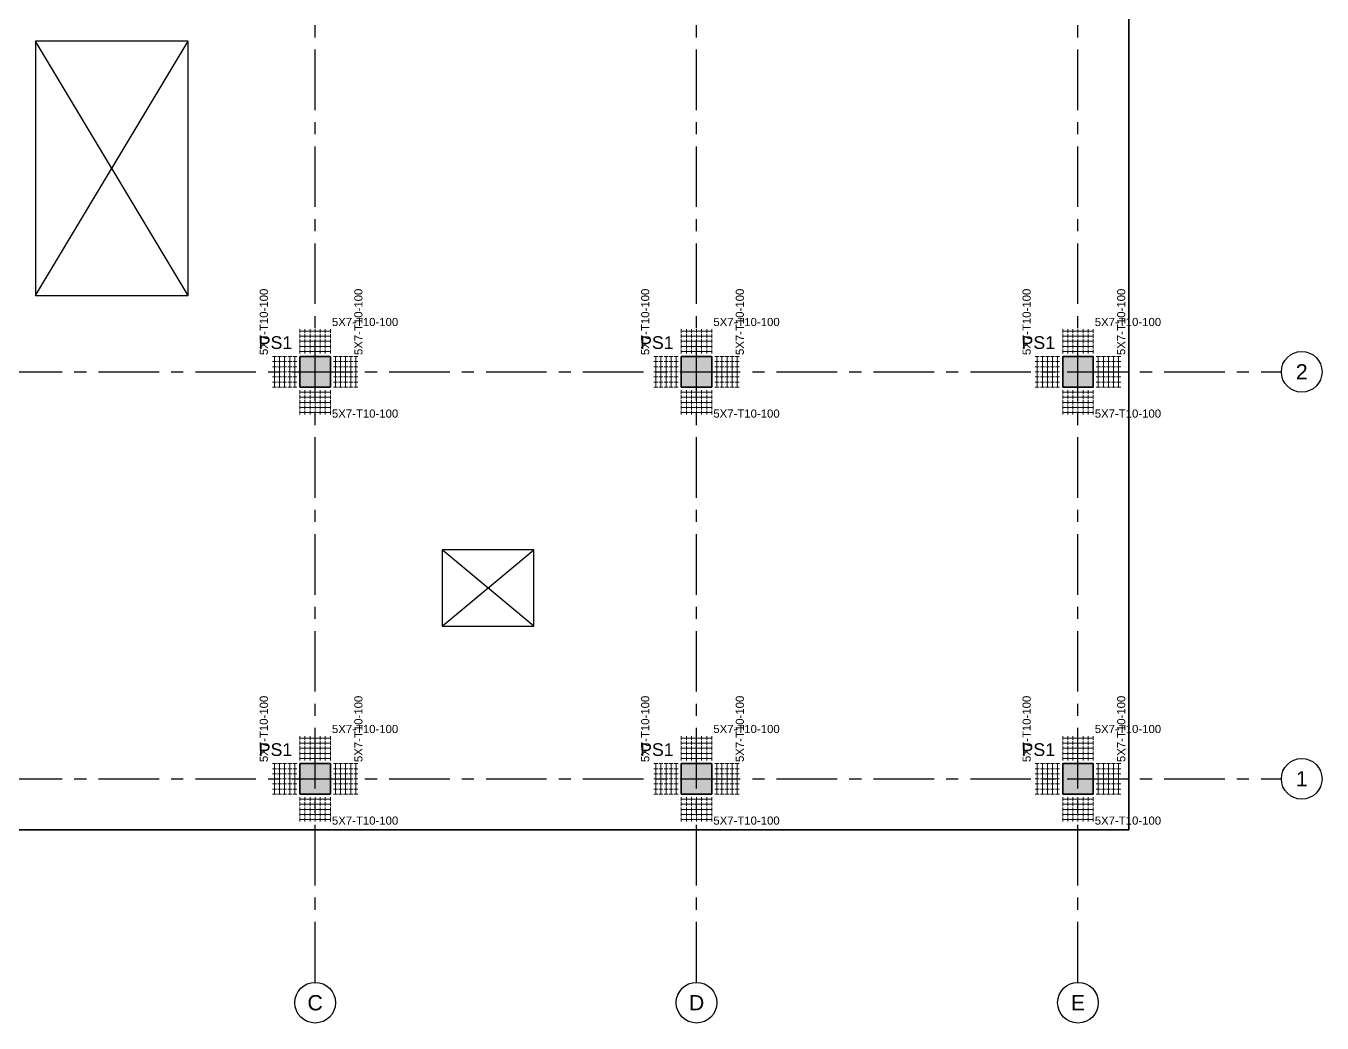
# Model space of a CAD drawing. Header units: millimetres. Extents: x 0 to 396150, y -260000 to 91864.
# Drawn here: x 27863 to 53350, y -110150 to -90551 of the extents above; entities that cross this region are included whole.
import ezdxf
from ezdxf.enums import TextEntityAlignment as Align

# ---------------------------------------------------------------- set-up
doc = ezdxf.new("R2010")
doc.units = ezdxf.units.MM
doc.header["$LTSCALE"] = 37.5
doc.linetypes.add('CENTER', pattern=[50.8, 31.75, -6.35, 6.35, -6.35])
doc.layers.get('0').update_dxf_attribs({"linetype": 'CONTINUOUS'})
for name, color, linetype, lineweight in [('SPAN-COL', 7, 'CONTINUOUS', 35), ('SPAN-RB-PUNCH', 6, 'CONTINUOUS', 20), ('SPAN-SLAB-EDGE', 3, 'CONTINUOUS', 35)]:
    doc.layers.add(name, color=color, linetype=linetype, lineweight=lineweight)
for name, color, linetype in [('SPAN-COL-HATCH', 8, 'CONTINUOUS'), ('SPAN-GRID', 8, 'CENTER'), ('SPAN-GRID-BUBBLE', 8, 'CONTINUOUS'), ('SPAN-OPENING', 6, 'CONTINUOUS'), ('SPAN-RB-TEXT', 7, 'CONTINUOUS'), ('SPAN-RB-TYPE', 1, 'CONTINUOUS'), ('SPAN-TEXT', 7, 'CONTINUOUS')]:
    doc.layers.add(name, color=color, linetype=linetype)
doc.styles.get("Standard").update_dxf_attribs({"font": 'arial.ttf'})

# ---------------------------------------------------------------- blocks, each defined once
blk = doc.blocks.new('FRAMING_REBAR_PUNCHING_LINKS_L01')
at = {"layer": 'SPAN-COL-HATCH'}
h = blk.add_hatch(color=256, dxfattribs=at)
h.dxf.hatch_style = 1
h.paths.add_polyline_path([(33250, 32350), (33850, 32350), (33850, 32950), (33250, 32950)])
h = blk.add_hatch(color=256, dxfattribs=at)
h.dxf.hatch_style = 1
h.paths.add_polyline_path([(40750, 32350), (41350, 32350), (41350, 32950), (40750, 32950)])
h = blk.add_hatch(color=256, dxfattribs=at)
h.dxf.hatch_style = 1
h.paths.add_polyline_path([(48250, 32350), (48850, 32350), (48850, 32950), (48250, 32950)])
h = blk.add_hatch(color=256, dxfattribs=at)
h.dxf.hatch_style = 1
h.paths.add_polyline_path([(33250, 24350), (33850, 24350), (33850, 24950), (33250, 24950)])
h = blk.add_hatch(color=256, dxfattribs=at)
h.dxf.hatch_style = 1
h.paths.add_polyline_path([(40750, 24350), (41350, 24350), (41350, 24950), (40750, 24950)])
h = blk.add_hatch(color=256, dxfattribs=at)
h.dxf.hatch_style = 1
h.paths.add_polyline_path([(48250, 24350), (48850, 24350), (48850, 24950), (48250, 24950)])
at = {"layer": 'SPAN-COL'}
for points in [[(33250, 32350), (33850, 32350), (33850, 32950), (33250, 32950)], [(40750, 32350), (41350, 32350), (41350, 32950), (40750, 32950)], [(48250, 32350), (48850, 32350), (48850, 32950), (48250, 32950)], [(33250, 24350), (33850, 24350), (33850, 24950), (33250, 24950)], [(40750, 24350), (41350, 24350), (41350, 24950), (40750, 24950)], [(48250, 24350), (48850, 24350), (48850, 24950), (48250, 24950)]]:
    blk.add_lwpolyline(points, close=True, dxfattribs=at)
at = {"layer": 'SPAN-GRID'}
for p, q in [((33550, 20650), (33550, 52650)), ((41050, 20650), (41050, 52650)), ((48550, 20650), (48550, 52650)), ((14050, 32650), (52550, 32650)), ((14050, 24650), (52550, 24650))]:
    blk.add_line(p, q, dxfattribs=at)
at = {"layer": 'SPAN-GRID-BUBBLE'}
for centre in [(52950, 32650), (52950, 24650), (33550, 20250), (41050, 20250), (48550, 20250)]:
    blk.add_circle(centre, 400, dxfattribs=at)
at = {"layer": 'SPAN-OPENING'}
for p, q in [((28050, 34150), (31050, 39150)), ((31050, 34150), (28050, 39150)), ((36050, 27650), (37850, 29150)), ((37850, 27650), (36050, 29150))]:
    blk.add_line(p, q, dxfattribs=at)
for points in [[(28050, 34150), (31050, 34150), (31050, 39150), (28050, 39150)], [(36050, 27650), (37850, 27650), (37850, 29150), (36050, 29150)]]:
    blk.add_lwpolyline(points, close=True, dxfattribs=at)
at = {"layer": 'SPAN-RB-PUNCH'}
for p, q in [((33250, 33410), (33250, 33490)), ((33250, 33450), (33850, 33450)), ((33250, 33310), (33250, 33390)), ((33350, 33410), (33350, 33490)), ((33350, 33310), (33350, 33390)), ((33450, 33410), (33450, 33490)), ((33450, 33310), (33450, 33390)), ((33550, 33410), (33550, 33490)), ((33550, 33310), (33550, 33390)), ((33650, 33410), (33650, 33490)), ((33650, 33310), (33650, 33390)), ((33750, 33410), (33750, 33490)), ((33750, 33310), (33750, 33390)), ((33850, 33410), (33850, 33490)), ((33850, 33310), (33850, 33390)), ((40750, 33410), (40750, 33490)), ((40750, 33450), (41350, 33450)), ((40750, 33310), (40750, 33390)), ((40850, 33410), (40850, 33490)), ((40850, 33310), (40850, 33390)), ((40950, 33410), (40950, 33490)), ((40950, 33310), (40950, 33390)), ((41050, 33410), (41050, 33490)), ((41050, 33310), (41050, 33390)), ((41150, 33410), (41150, 33490)), ((41150, 33310), (41150, 33390)), ((41250, 33410), (41250, 33490)), ((41250, 33310), (41250, 33390)), ((41350, 33410), (41350, 33490)), ((41350, 33310), (41350, 33390)), ((48250, 33410), (48250, 33490)), ((48250, 33450), (48850, 33450)), ((48250, 33310), (48250, 33390)), ((48350, 33410), (48350, 33490)), ((48350, 33310), (48350, 33390)), ((48450, 33410), (48450, 33490)), ((48450, 33310), (48450, 33390)), ((48550, 33410), (48550, 33490)), ((48550, 33310), (48550, 33390)), ((48650, 33410), (48650, 33490)), ((48650, 33310), (48650, 33390)), ((48750, 33410), (48750, 33490)), ((48750, 33310), (48750, 33390)), ((48850, 33410), (48850, 33490)), ((48850, 33310), (48850, 33390)), ((33250, 33350), (33850, 33350)), ((33250, 33210), (33250, 33290)), ((33250, 33250), (33850, 33250)), ((33250, 33110), (33250, 33190)), ((33250, 33150), (33850, 33150)), ((33350, 33210), (33350, 33290)), ((33350, 33110), (33350, 33190)), ((33450, 33210), (33450, 33290)), ((33450, 33110), (33450, 33190)), ((33550, 33210), (33550, 33290)), ((33550, 33110), (33550, 33190)), ((33650, 33210), (33650, 33290)), ((33650, 33110), (33650, 33190)), ((33750, 33210), (33750, 33290)), ((33750, 33110), (33750, 33190)), ((33850, 33210), (33850, 33290)), ((33850, 33110), (33850, 33190)), ((40750, 33350), (41350, 33350)), ((40750, 33210), (40750, 33290)), ((40750, 33250), (41350, 33250)), ((40750, 33110), (40750, 33190)), ((40750, 33150), (41350, 33150)), ((40850, 33210), (40850, 33290)), ((40850, 33110), (40850, 33190)), ((40950, 33210), (40950, 33290)), ((40950, 33110), (40950, 33190)), ((41050, 33210), (41050, 33290)), ((41050, 33110), (41050, 33190)), ((41150, 33210), (41150, 33290)), ((41150, 33110), (41150, 33190)), ((41250, 33210), (41250, 33290)), ((41250, 33110), (41250, 33190)), ((41350, 33210), (41350, 33290)), ((41350, 33110), (41350, 33190)), ((48250, 33350), (48850, 33350)), ((48250, 33210), (48250, 33290)), ((48250, 33250), (48850, 33250)), ((48250, 33110), (48250, 33190)), ((48250, 33150), (48850, 33150)), ((48350, 33210), (48350, 33290)), ((48350, 33110), (48350, 33190)), ((48450, 33210), (48450, 33290)), ((48450, 33110), (48450, 33190)), ((48550, 33210), (48550, 33290)), ((48550, 33110), (48550, 33190)), ((48650, 33210), (48650, 33290)), ((48650, 33110), (48650, 33190)), ((48750, 33210), (48750, 33290)), ((48750, 33110), (48750, 33190)), ((48850, 33210), (48850, 33290)), ((48850, 33110), (48850, 33190)), ((32710, 32950), (32790, 32950)), ((32750, 32350), (32750, 32950)), ((32810, 32950), (32890, 32950)), ((32850, 32350), (32850, 32950)), ((32910, 32950), (32990, 32950)), ((32950, 32350), (32950, 32950)), ((33010, 32950), (33090, 32950)), ((33050, 32350), (33050, 32950)), ((33110, 32950), (33190, 32950)), ((33150, 32350), (33150, 32950)), ((33250, 33010), (33250, 33090)), ((33250, 33050), (33850, 33050)), ((33350, 33010), (33350, 33090)), ((33450, 33010), (33450, 33090)), ((33550, 33010), (33550, 33090)), ((33650, 33010), (33650, 33090)), ((33750, 33010), (33750, 33090)), ((33850, 33010), (33850, 33090)), ((33910, 32950), (33990, 32950)), ((33950, 32350), (33950, 32950)), ((34010, 32950), (34090, 32950)), ((34050, 32350), (34050, 32950)), ((34110, 32950), (34190, 32950)), ((34150, 32350), (34150, 32950)), ((34210, 32950), (34290, 32950)), ((34250, 32350), (34250, 32950)), ((34310, 32950), (34390, 32950)), ((34350, 32350), (34350, 32950)), ((40210, 32950), (40290, 32950)), ((40250, 32350), (40250, 32950)), ((40310, 32950), (40390, 32950)), ((40350, 32350), (40350, 32950)), ((40410, 32950), (40490, 32950)), ((40450, 32350), (40450, 32950)), ((40510, 32950), (40590, 32950)), ((40550, 32350), (40550, 32950)), ((40610, 32950), (40690, 32950)), ((40650, 32350), (40650, 32950)), ((40750, 33010), (40750, 33090)), ((40750, 33050), (41350, 33050)), ((40850, 33010), (40850, 33090)), ((40950, 33010), (40950, 33090)), ((41050, 33010), (41050, 33090)), ((41150, 33010), (41150, 33090)), ((41250, 33010), (41250, 33090)), ((41350, 33010), (41350, 33090)), ((41410, 32950), (41490, 32950)), ((41450, 32350), (41450, 32950)), ((41510, 32950), (41590, 32950)), ((41550, 32350), (41550, 32950)), ((41610, 32950), (41690, 32950)), ((41650, 32350), (41650, 32950)), ((41710, 32950), (41790, 32950)), ((41750, 32350), (41750, 32950)), ((41810, 32950), (41890, 32950)), ((41850, 32350), (41850, 32950)), ((47710, 32950), (47790, 32950)), ((47750, 32350), (47750, 32950)), ((47810, 32950), (47890, 32950)), ((47850, 32350), (47850, 32950)), ((47910, 32950), (47990, 32950)), ((47950, 32350), (47950, 32950)), ((48010, 32950), (48090, 32950)), ((48050, 32350), (48050, 32950)), ((48110, 32950), (48190, 32950)), ((48150, 32350), (48150, 32950)), ((48250, 33010), (48250, 33090)), ((48250, 33050), (48850, 33050)), ((48350, 33010), (48350, 33090)), ((48450, 33010), (48450, 33090)), ((48550, 33010), (48550, 33090)), ((48650, 33010), (48650, 33090)), ((48750, 33010), (48750, 33090)), ((48850, 33010), (48850, 33090)), ((48910, 32950), (48990, 32950)), ((48950, 32350), (48950, 32950)), ((49010, 32950), (49090, 32950)), ((49050, 32350), (49050, 32950)), ((49110, 32950), (49190, 32950)), ((49150, 32350), (49150, 32950)), ((49210, 32950), (49290, 32950)), ((49250, 32350), (49250, 32950)), ((49310, 32950), (49390, 32950)), ((49350, 32350), (49350, 32950)), ((32710, 32850), (32790, 32850)), ((32710, 32750), (32790, 32750)), ((32710, 32650), (32790, 32650)), ((32810, 32850), (32890, 32850)), ((32810, 32750), (32890, 32750)), ((32810, 32650), (32890, 32650)), ((32910, 32850), (32990, 32850)), ((32910, 32750), (32990, 32750)), ((32910, 32650), (32990, 32650)), ((33010, 32850), (33090, 32850)), ((33010, 32750), (33090, 32750)), ((33010, 32650), (33090, 32650)), ((33110, 32850), (33190, 32850)), ((33110, 32750), (33190, 32750)), ((33110, 32650), (33190, 32650)), ((33910, 32850), (33990, 32850)), ((33910, 32750), (33990, 32750)), ((33910, 32650), (33990, 32650)), ((34010, 32850), (34090, 32850)), ((34010, 32750), (34090, 32750)), ((34010, 32650), (34090, 32650)), ((34110, 32850), (34190, 32850)), ((34110, 32750), (34190, 32750)), ((34110, 32650), (34190, 32650)), ((34210, 32850), (34290, 32850)), ((34210, 32750), (34290, 32750)), ((34210, 32650), (34290, 32650)), ((34310, 32850), (34390, 32850)), ((34310, 32750), (34390, 32750)), ((34310, 32650), (34390, 32650)), ((40210, 32850), (40290, 32850)), ((40210, 32750), (40290, 32750)), ((40210, 32650), (40290, 32650)), ((40310, 32850), (40390, 32850)), ((40310, 32750), (40390, 32750)), ((40310, 32650), (40390, 32650)), ((40410, 32850), (40490, 32850)), ((40410, 32750), (40490, 32750)), ((40410, 32650), (40490, 32650)), ((40510, 32850), (40590, 32850)), ((40510, 32750), (40590, 32750)), ((40510, 32650), (40590, 32650)), ((40610, 32850), (40690, 32850)), ((40610, 32750), (40690, 32750)), ((40610, 32650), (40690, 32650)), ((41410, 32850), (41490, 32850)), ((41410, 32750), (41490, 32750)), ((41410, 32650), (41490, 32650)), ((41510, 32850), (41590, 32850)), ((41510, 32750), (41590, 32750)), ((41510, 32650), (41590, 32650)), ((41610, 32850), (41690, 32850)), ((41610, 32750), (41690, 32750)), ((41610, 32650), (41690, 32650)), ((41710, 32850), (41790, 32850)), ((41710, 32750), (41790, 32750)), ((41710, 32650), (41790, 32650)), ((41810, 32850), (41890, 32850)), ((41810, 32750), (41890, 32750)), ((41810, 32650), (41890, 32650)), ((47710, 32850), (47790, 32850)), ((47710, 32750), (47790, 32750)), ((47710, 32650), (47790, 32650)), ((47810, 32850), (47890, 32850)), ((47810, 32750), (47890, 32750)), ((47810, 32650), (47890, 32650)), ((47910, 32850), (47990, 32850)), ((47910, 32750), (47990, 32750)), ((47910, 32650), (47990, 32650)), ((48010, 32850), (48090, 32850)), ((48010, 32750), (48090, 32750)), ((48010, 32650), (48090, 32650)), ((48110, 32850), (48190, 32850)), ((48110, 32750), (48190, 32750)), ((48110, 32650), (48190, 32650)), ((48910, 32850), (48990, 32850)), ((48910, 32750), (48990, 32750)), ((48910, 32650), (48990, 32650)), ((49010, 32850), (49090, 32850)), ((49010, 32750), (49090, 32750)), ((49010, 32650), (49090, 32650)), ((49110, 32850), (49190, 32850)), ((49110, 32750), (49190, 32750)), ((49110, 32650), (49190, 32650)), ((49210, 32850), (49290, 32850)), ((49210, 32750), (49290, 32750)), ((49210, 32650), (49290, 32650)), ((49310, 32850), (49390, 32850)), ((49310, 32750), (49390, 32750)), ((49310, 32650), (49390, 32650)), ((32710, 32550), (32790, 32550)), ((32710, 32450), (32790, 32450)), ((32810, 32550), (32890, 32550)), ((32810, 32450), (32890, 32450)), ((32910, 32550), (32990, 32550)), ((32910, 32450), (32990, 32450)), ((33010, 32550), (33090, 32550)), ((33010, 32450), (33090, 32450)), ((33110, 32550), (33190, 32550)), ((33110, 32450), (33190, 32450)), ((33910, 32550), (33990, 32550)), ((33910, 32450), (33990, 32450)), ((34010, 32550), (34090, 32550)), ((34010, 32450), (34090, 32450)), ((34110, 32550), (34190, 32550)), ((34110, 32450), (34190, 32450)), ((34210, 32550), (34290, 32550)), ((34210, 32450), (34290, 32450)), ((34310, 32550), (34390, 32550)), ((34310, 32450), (34390, 32450)), ((40210, 32550), (40290, 32550)), ((40210, 32450), (40290, 32450)), ((40310, 32550), (40390, 32550)), ((40310, 32450), (40390, 32450)), ((40410, 32550), (40490, 32550)), ((40410, 32450), (40490, 32450)), ((40510, 32550), (40590, 32550)), ((40510, 32450), (40590, 32450)), ((40610, 32550), (40690, 32550)), ((40610, 32450), (40690, 32450)), ((41410, 32550), (41490, 32550)), ((41410, 32450), (41490, 32450)), ((41510, 32550), (41590, 32550)), ((41510, 32450), (41590, 32450)), ((41610, 32550), (41690, 32550)), ((41610, 32450), (41690, 32450)), ((41710, 32550), (41790, 32550)), ((41710, 32450), (41790, 32450)), ((41810, 32550), (41890, 32550)), ((41810, 32450), (41890, 32450)), ((47710, 32550), (47790, 32550)), ((47710, 32450), (47790, 32450)), ((47810, 32550), (47890, 32550)), ((47810, 32450), (47890, 32450)), ((47910, 32550), (47990, 32550)), ((47910, 32450), (47990, 32450)), ((48010, 32550), (48090, 32550)), ((48010, 32450), (48090, 32450)), ((48110, 32550), (48190, 32550)), ((48110, 32450), (48190, 32450)), ((48910, 32550), (48990, 32550)), ((48910, 32450), (48990, 32450)), ((49010, 32550), (49090, 32550)), ((49010, 32450), (49090, 32450)), ((49110, 32550), (49190, 32550)), ((49110, 32450), (49190, 32450)), ((49210, 32550), (49290, 32550)), ((49210, 32450), (49290, 32450)), ((49310, 32550), (49390, 32550)), ((49310, 32450), (49390, 32450)), ((32710, 32350), (32790, 32350)), ((32810, 32350), (32890, 32350)), ((32910, 32350), (32990, 32350)), ((33010, 32350), (33090, 32350)), ((33110, 32350), (33190, 32350)), ((33250, 32210), (33250, 32290)), ((33250, 32250), (33850, 32250)), ((33250, 32110), (33250, 32190)), ((33250, 32150), (33850, 32150)), ((33350, 32210), (33350, 32290)), ((33350, 32110), (33350, 32190)), ((33450, 32210), (33450, 32290)), ((33450, 32110), (33450, 32190)), ((33550, 32210), (33550, 32290)), ((33550, 32110), (33550, 32190)), ((33650, 32210), (33650, 32290)), ((33650, 32110), (33650, 32190)), ((33750, 32210), (33750, 32290)), ((33750, 32110), (33750, 32190)), ((33850, 32210), (33850, 32290)), ((33850, 32110), (33850, 32190)), ((33910, 32350), (33990, 32350)), ((34010, 32350), (34090, 32350)), ((34110, 32350), (34190, 32350)), ((34210, 32350), (34290, 32350)), ((34310, 32350), (34390, 32350)), ((40210, 32350), (40290, 32350)), ((40310, 32350), (40390, 32350)), ((40410, 32350), (40490, 32350)), ((40510, 32350), (40590, 32350)), ((40610, 32350), (40690, 32350)), ((40750, 32210), (40750, 32290)), ((40750, 32250), (41350, 32250)), ((40750, 32110), (40750, 32190)), ((40750, 32150), (41350, 32150)), ((40850, 32210), (40850, 32290)), ((40850, 32110), (40850, 32190)), ((40950, 32210), (40950, 32290)), ((40950, 32110), (40950, 32190)), ((41050, 32210), (41050, 32290)), ((41050, 32110), (41050, 32190)), ((41150, 32210), (41150, 32290)), ((41150, 32110), (41150, 32190)), ((41250, 32210), (41250, 32290)), ((41250, 32110), (41250, 32190)), ((41350, 32210), (41350, 32290)), ((41350, 32110), (41350, 32190)), ((41410, 32350), (41490, 32350)), ((41510, 32350), (41590, 32350)), ((41610, 32350), (41690, 32350)), ((41710, 32350), (41790, 32350)), ((41810, 32350), (41890, 32350)), ((47710, 32350), (47790, 32350)), ((47810, 32350), (47890, 32350)), ((47910, 32350), (47990, 32350)), ((48010, 32350), (48090, 32350)), ((48110, 32350), (48190, 32350)), ((48250, 32210), (48250, 32290)), ((48250, 32250), (48850, 32250)), ((48250, 32110), (48250, 32190)), ((48250, 32150), (48850, 32150)), ((48350, 32210), (48350, 32290)), ((48350, 32110), (48350, 32190)), ((48450, 32210), (48450, 32290)), ((48450, 32110), (48450, 32190)), ((48550, 32210), (48550, 32290)), ((48550, 32110), (48550, 32190)), ((48650, 32210), (48650, 32290)), ((48650, 32110), (48650, 32190)), ((48750, 32210), (48750, 32290)), ((48750, 32110), (48750, 32190)), ((48850, 32210), (48850, 32290)), ((48850, 32110), (48850, 32190)), ((48910, 32350), (48990, 32350)), ((49010, 32350), (49090, 32350)), ((49110, 32350), (49190, 32350)), ((49210, 32350), (49290, 32350)), ((49310, 32350), (49390, 32350)), ((33250, 32010), (33250, 32090)), ((33250, 32050), (33850, 32050)), ((33250, 31910), (33250, 31990)), ((33250, 31950), (33850, 31950)), ((33250, 31810), (33250, 31890)), ((33350, 32010), (33350, 32090)), ((33350, 31910), (33350, 31990)), ((33350, 31810), (33350, 31890)), ((33450, 32010), (33450, 32090)), ((33450, 31910), (33450, 31990)), ((33450, 31810), (33450, 31890)), ((33550, 32010), (33550, 32090)), ((33550, 31910), (33550, 31990)), ((33550, 31810), (33550, 31890)), ((33650, 32010), (33650, 32090)), ((33650, 31910), (33650, 31990)), ((33650, 31810), (33650, 31890)), ((33750, 32010), (33750, 32090)), ((33750, 31910), (33750, 31990)), ((33750, 31810), (33750, 31890)), ((33850, 32010), (33850, 32090)), ((33850, 31910), (33850, 31990)), ((33850, 31810), (33850, 31890)), ((40750, 32010), (40750, 32090)), ((40750, 32050), (41350, 32050)), ((40750, 31910), (40750, 31990)), ((40750, 31950), (41350, 31950)), ((40750, 31810), (40750, 31890)), ((40850, 32010), (40850, 32090)), ((40850, 31910), (40850, 31990)), ((40850, 31810), (40850, 31890)), ((40950, 32010), (40950, 32090)), ((40950, 31910), (40950, 31990)), ((40950, 31810), (40950, 31890)), ((41050, 32010), (41050, 32090)), ((41050, 31910), (41050, 31990)), ((41050, 31810), (41050, 31890)), ((41150, 32010), (41150, 32090)), ((41150, 31910), (41150, 31990)), ((41150, 31810), (41150, 31890)), ((41250, 32010), (41250, 32090)), ((41250, 31910), (41250, 31990)), ((41250, 31810), (41250, 31890)), ((41350, 32010), (41350, 32090)), ((41350, 31910), (41350, 31990)), ((41350, 31810), (41350, 31890)), ((48250, 32010), (48250, 32090)), ((48250, 32050), (48850, 32050)), ((48250, 31910), (48250, 31990)), ((48250, 31950), (48850, 31950)), ((48250, 31810), (48250, 31890)), ((48350, 32010), (48350, 32090)), ((48350, 31910), (48350, 31990)), ((48350, 31810), (48350, 31890)), ((48450, 32010), (48450, 32090)), ((48450, 31910), (48450, 31990)), ((48450, 31810), (48450, 31890)), ((48550, 32010), (48550, 32090)), ((48550, 31910), (48550, 31990)), ((48550, 31810), (48550, 31890)), ((48650, 32010), (48650, 32090)), ((48650, 31910), (48650, 31990)), ((48650, 31810), (48650, 31890)), ((48750, 32010), (48750, 32090)), ((48750, 31910), (48750, 31990)), ((48750, 31810), (48750, 31890)), ((48850, 32010), (48850, 32090)), ((48850, 31910), (48850, 31990)), ((48850, 31810), (48850, 31890)), ((33250, 31850), (33850, 31850)), ((40750, 31850), (41350, 31850)), ((48250, 31850), (48850, 31850)), ((33250, 25410), (33250, 25490)), ((33350, 25410), (33350, 25490)), ((33450, 25410), (33450, 25490)), ((33550, 25410), (33550, 25490)), ((33650, 25410), (33650, 25490)), ((33750, 25410), (33750, 25490)), ((33850, 25410), (33850, 25490)), ((40750, 25410), (40750, 25490)), ((40850, 25410), (40850, 25490)), ((40950, 25410), (40950, 25490)), ((41050, 25410), (41050, 25490)), ((41150, 25410), (41150, 25490)), ((41250, 25410), (41250, 25490)), ((41350, 25410), (41350, 25490)), ((48250, 25410), (48250, 25490)), ((48350, 25410), (48350, 25490)), ((48450, 25410), (48450, 25490)), ((48550, 25410), (48550, 25490)), ((48650, 25410), (48650, 25490)), ((48750, 25410), (48750, 25490)), ((48850, 25410), (48850, 25490)), ((33250, 25450), (33850, 25450)), ((33250, 25310), (33250, 25390)), ((33250, 25350), (33850, 25350)), ((33250, 25210), (33250, 25290)), ((33250, 25250), (33850, 25250)), ((33350, 25310), (33350, 25390)), ((33350, 25210), (33350, 25290)), ((33450, 25310), (33450, 25390)), ((33450, 25210), (33450, 25290)), ((33550, 25310), (33550, 25390)), ((33550, 25210), (33550, 25290)), ((33650, 25310), (33650, 25390)), ((33650, 25210), (33650, 25290)), ((33750, 25310), (33750, 25390)), ((33750, 25210), (33750, 25290)), ((33850, 25310), (33850, 25390)), ((33850, 25210), (33850, 25290)), ((40750, 25450), (41350, 25450)), ((40750, 25310), (40750, 25390)), ((40750, 25350), (41350, 25350)), ((40750, 25210), (40750, 25290)), ((40750, 25250), (41350, 25250)), ((40850, 25310), (40850, 25390)), ((40850, 25210), (40850, 25290)), ((40950, 25310), (40950, 25390)), ((40950, 25210), (40950, 25290)), ((41050, 25310), (41050, 25390)), ((41050, 25210), (41050, 25290)), ((41150, 25310), (41150, 25390)), ((41150, 25210), (41150, 25290)), ((41250, 25310), (41250, 25390)), ((41250, 25210), (41250, 25290)), ((41350, 25310), (41350, 25390)), ((41350, 25210), (41350, 25290)), ((48250, 25450), (48850, 25450)), ((48250, 25310), (48250, 25390)), ((48250, 25350), (48850, 25350)), ((48250, 25210), (48250, 25290)), ((48250, 25250), (48850, 25250)), ((48350, 25310), (48350, 25390)), ((48350, 25210), (48350, 25290)), ((48450, 25310), (48450, 25390)), ((48450, 25210), (48450, 25290)), ((48550, 25310), (48550, 25390)), ((48550, 25210), (48550, 25290)), ((48650, 25310), (48650, 25390)), ((48650, 25210), (48650, 25290)), ((48750, 25310), (48750, 25390)), ((48750, 25210), (48750, 25290)), ((48850, 25310), (48850, 25390)), ((48850, 25210), (48850, 25290)), ((33250, 25110), (33250, 25190)), ((33250, 25150), (33850, 25150)), ((33250, 25010), (33250, 25090)), ((33250, 25050), (33850, 25050)), ((33350, 25110), (33350, 25190)), ((33350, 25010), (33350, 25090)), ((33450, 25110), (33450, 25190)), ((33450, 25010), (33450, 25090)), ((33550, 25110), (33550, 25190)), ((33550, 25010), (33550, 25090)), ((33650, 25110), (33650, 25190)), ((33650, 25010), (33650, 25090)), ((33750, 25110), (33750, 25190)), ((33750, 25010), (33750, 25090)), ((33850, 25110), (33850, 25190)), ((33850, 25010), (33850, 25090)), ((40750, 25110), (40750, 25190)), ((40750, 25150), (41350, 25150)), ((40750, 25010), (40750, 25090)), ((40750, 25050), (41350, 25050)), ((40850, 25110), (40850, 25190)), ((40850, 25010), (40850, 25090)), ((40950, 25110), (40950, 25190)), ((40950, 25010), (40950, 25090)), ((41050, 25110), (41050, 25190)), ((41050, 25010), (41050, 25090)), ((41150, 25110), (41150, 25190)), ((41150, 25010), (41150, 25090)), ((41250, 25110), (41250, 25190)), ((41250, 25010), (41250, 25090)), ((41350, 25110), (41350, 25190)), ((41350, 25010), (41350, 25090)), ((48250, 25110), (48250, 25190)), ((48250, 25150), (48850, 25150)), ((48250, 25010), (48250, 25090)), ((48250, 25050), (48850, 25050)), ((48350, 25110), (48350, 25190)), ((48350, 25010), (48350, 25090)), ((48450, 25110), (48450, 25190)), ((48450, 25010), (48450, 25090)), ((48550, 25110), (48550, 25190)), ((48550, 25010), (48550, 25090)), ((48650, 25110), (48650, 25190)), ((48650, 25010), (48650, 25090)), ((48750, 25110), (48750, 25190)), ((48750, 25010), (48750, 25090)), ((48850, 25110), (48850, 25190)), ((48850, 25010), (48850, 25090)), ((32710, 24950), (32790, 24950)), ((32710, 24850), (32790, 24850)), ((32710, 24750), (32790, 24750)), ((32750, 24350), (32750, 24950)), ((32810, 24950), (32890, 24950)), ((32810, 24850), (32890, 24850)), ((32810, 24750), (32890, 24750)), ((32850, 24350), (32850, 24950)), ((32910, 24950), (32990, 24950)), ((32910, 24850), (32990, 24850)), ((32910, 24750), (32990, 24750)), ((32950, 24350), (32950, 24950)), ((33010, 24950), (33090, 24950)), ((33010, 24850), (33090, 24850)), ((33010, 24750), (33090, 24750)), ((33050, 24350), (33050, 24950)), ((33110, 24950), (33190, 24950)), ((33110, 24850), (33190, 24850)), ((33110, 24750), (33190, 24750)), ((33150, 24350), (33150, 24950)), ((33910, 24950), (33990, 24950)), ((33910, 24850), (33990, 24850)), ((33910, 24750), (33990, 24750)), ((33950, 24350), (33950, 24950)), ((34010, 24950), (34090, 24950)), ((34010, 24850), (34090, 24850)), ((34010, 24750), (34090, 24750)), ((34050, 24350), (34050, 24950)), ((34110, 24950), (34190, 24950)), ((34110, 24850), (34190, 24850)), ((34110, 24750), (34190, 24750)), ((34150, 24350), (34150, 24950)), ((34210, 24950), (34290, 24950)), ((34210, 24850), (34290, 24850)), ((34210, 24750), (34290, 24750)), ((34250, 24350), (34250, 24950)), ((34310, 24950), (34390, 24950)), ((34310, 24850), (34390, 24850)), ((34310, 24750), (34390, 24750)), ((34350, 24350), (34350, 24950)), ((40210, 24950), (40290, 24950)), ((40210, 24850), (40290, 24850)), ((40210, 24750), (40290, 24750)), ((40250, 24350), (40250, 24950)), ((40310, 24950), (40390, 24950)), ((40310, 24850), (40390, 24850)), ((40310, 24750), (40390, 24750)), ((40350, 24350), (40350, 24950)), ((40410, 24950), (40490, 24950)), ((40410, 24850), (40490, 24850)), ((40410, 24750), (40490, 24750)), ((40450, 24350), (40450, 24950)), ((40510, 24950), (40590, 24950)), ((40510, 24850), (40590, 24850)), ((40510, 24750), (40590, 24750)), ((40550, 24350), (40550, 24950)), ((40610, 24950), (40690, 24950)), ((40610, 24850), (40690, 24850)), ((40610, 24750), (40690, 24750)), ((40650, 24350), (40650, 24950)), ((41410, 24950), (41490, 24950)), ((41410, 24850), (41490, 24850)), ((41410, 24750), (41490, 24750)), ((41450, 24350), (41450, 24950)), ((41510, 24950), (41590, 24950)), ((41510, 24850), (41590, 24850)), ((41510, 24750), (41590, 24750)), ((41550, 24350), (41550, 24950)), ((41610, 24950), (41690, 24950)), ((41610, 24850), (41690, 24850)), ((41610, 24750), (41690, 24750)), ((41650, 24350), (41650, 24950)), ((41710, 24950), (41790, 24950)), ((41710, 24850), (41790, 24850)), ((41710, 24750), (41790, 24750)), ((41750, 24350), (41750, 24950)), ((41810, 24950), (41890, 24950)), ((41810, 24850), (41890, 24850)), ((41810, 24750), (41890, 24750)), ((41850, 24350), (41850, 24950)), ((47710, 24950), (47790, 24950)), ((47710, 24850), (47790, 24850)), ((47710, 24750), (47790, 24750)), ((47750, 24350), (47750, 24950)), ((47810, 24950), (47890, 24950)), ((47810, 24850), (47890, 24850)), ((47810, 24750), (47890, 24750)), ((47850, 24350), (47850, 24950)), ((47910, 24950), (47990, 24950)), ((47910, 24850), (47990, 24850)), ((47910, 24750), (47990, 24750)), ((47950, 24350), (47950, 24950)), ((48010, 24950), (48090, 24950)), ((48010, 24850), (48090, 24850)), ((48010, 24750), (48090, 24750)), ((48050, 24350), (48050, 24950)), ((48110, 24950), (48190, 24950)), ((48110, 24850), (48190, 24850)), ((48110, 24750), (48190, 24750)), ((48150, 24350), (48150, 24950)), ((48910, 24950), (48990, 24950)), ((48910, 24850), (48990, 24850)), ((48910, 24750), (48990, 24750)), ((48950, 24350), (48950, 24950)), ((49010, 24950), (49090, 24950)), ((49010, 24850), (49090, 24850)), ((49010, 24750), (49090, 24750)), ((49050, 24350), (49050, 24950)), ((49110, 24950), (49190, 24950)), ((49110, 24850), (49190, 24850)), ((49110, 24750), (49190, 24750)), ((49150, 24350), (49150, 24950)), ((49210, 24950), (49290, 24950)), ((49210, 24850), (49290, 24850)), ((49210, 24750), (49290, 24750)), ((49250, 24350), (49250, 24950)), ((49310, 24950), (49390, 24950)), ((49310, 24850), (49390, 24850)), ((49310, 24750), (49390, 24750)), ((49350, 24350), (49350, 24950)), ((32710, 24650), (32790, 24650)), ((32710, 24550), (32790, 24550)), ((32810, 24650), (32890, 24650)), ((32810, 24550), (32890, 24550)), ((32910, 24650), (32990, 24650)), ((32910, 24550), (32990, 24550)), ((33010, 24650), (33090, 24650)), ((33010, 24550), (33090, 24550)), ((33110, 24650), (33190, 24650)), ((33110, 24550), (33190, 24550)), ((33910, 24650), (33990, 24650)), ((33910, 24550), (33990, 24550)), ((34010, 24650), (34090, 24650)), ((34010, 24550), (34090, 24550)), ((34110, 24650), (34190, 24650)), ((34110, 24550), (34190, 24550)), ((34210, 24650), (34290, 24650)), ((34210, 24550), (34290, 24550)), ((34310, 24650), (34390, 24650)), ((34310, 24550), (34390, 24550)), ((40210, 24650), (40290, 24650)), ((40210, 24550), (40290, 24550)), ((40310, 24650), (40390, 24650)), ((40310, 24550), (40390, 24550)), ((40410, 24650), (40490, 24650)), ((40410, 24550), (40490, 24550)), ((40510, 24650), (40590, 24650)), ((40510, 24550), (40590, 24550)), ((40610, 24650), (40690, 24650)), ((40610, 24550), (40690, 24550)), ((41410, 24650), (41490, 24650)), ((41410, 24550), (41490, 24550)), ((41510, 24650), (41590, 24650)), ((41510, 24550), (41590, 24550)), ((41610, 24650), (41690, 24650)), ((41610, 24550), (41690, 24550)), ((41710, 24650), (41790, 24650)), ((41710, 24550), (41790, 24550)), ((41810, 24650), (41890, 24650)), ((41810, 24550), (41890, 24550)), ((47710, 24650), (47790, 24650)), ((47710, 24550), (47790, 24550)), ((47810, 24650), (47890, 24650)), ((47810, 24550), (47890, 24550)), ((47910, 24650), (47990, 24650)), ((47910, 24550), (47990, 24550)), ((48010, 24650), (48090, 24650)), ((48010, 24550), (48090, 24550)), ((48110, 24650), (48190, 24650)), ((48110, 24550), (48190, 24550)), ((48910, 24650), (48990, 24650)), ((48910, 24550), (48990, 24550)), ((49010, 24650), (49090, 24650)), ((49010, 24550), (49090, 24550)), ((49110, 24650), (49190, 24650)), ((49110, 24550), (49190, 24550)), ((49210, 24650), (49290, 24650)), ((49210, 24550), (49290, 24550)), ((49310, 24650), (49390, 24650)), ((49310, 24550), (49390, 24550)), ((32710, 24450), (32790, 24450)), ((32710, 24350), (32790, 24350)), ((32810, 24450), (32890, 24450)), ((32810, 24350), (32890, 24350)), ((32910, 24450), (32990, 24450)), ((32910, 24350), (32990, 24350)), ((33010, 24450), (33090, 24450)), ((33010, 24350), (33090, 24350)), ((33110, 24450), (33190, 24450)), ((33110, 24350), (33190, 24350)), ((33250, 24210), (33250, 24290)), ((33250, 24250), (33850, 24250)), ((33350, 24210), (33350, 24290)), ((33450, 24210), (33450, 24290)), ((33550, 24210), (33550, 24290)), ((33650, 24210), (33650, 24290)), ((33750, 24210), (33750, 24290)), ((33850, 24210), (33850, 24290)), ((33910, 24450), (33990, 24450)), ((33910, 24350), (33990, 24350)), ((34010, 24450), (34090, 24450)), ((34010, 24350), (34090, 24350)), ((34110, 24450), (34190, 24450)), ((34110, 24350), (34190, 24350)), ((34210, 24450), (34290, 24450)), ((34210, 24350), (34290, 24350)), ((34310, 24450), (34390, 24450)), ((34310, 24350), (34390, 24350)), ((40210, 24450), (40290, 24450)), ((40210, 24350), (40290, 24350)), ((40310, 24450), (40390, 24450)), ((40310, 24350), (40390, 24350)), ((40410, 24450), (40490, 24450)), ((40410, 24350), (40490, 24350)), ((40510, 24450), (40590, 24450)), ((40510, 24350), (40590, 24350)), ((40610, 24450), (40690, 24450)), ((40610, 24350), (40690, 24350)), ((40750, 24210), (40750, 24290)), ((40750, 24250), (41350, 24250)), ((40850, 24210), (40850, 24290)), ((40950, 24210), (40950, 24290)), ((41050, 24210), (41050, 24290)), ((41150, 24210), (41150, 24290)), ((41250, 24210), (41250, 24290)), ((41350, 24210), (41350, 24290)), ((41410, 24450), (41490, 24450)), ((41410, 24350), (41490, 24350)), ((41510, 24450), (41590, 24450)), ((41510, 24350), (41590, 24350)), ((41610, 24450), (41690, 24450)), ((41610, 24350), (41690, 24350)), ((41710, 24450), (41790, 24450)), ((41710, 24350), (41790, 24350)), ((41810, 24450), (41890, 24450)), ((41810, 24350), (41890, 24350)), ((47710, 24450), (47790, 24450)), ((47710, 24350), (47790, 24350)), ((47810, 24450), (47890, 24450)), ((47810, 24350), (47890, 24350)), ((47910, 24450), (47990, 24450)), ((47910, 24350), (47990, 24350)), ((48010, 24450), (48090, 24450)), ((48010, 24350), (48090, 24350)), ((48110, 24450), (48190, 24450)), ((48110, 24350), (48190, 24350)), ((48250, 24210), (48250, 24290)), ((48250, 24250), (48850, 24250)), ((48350, 24210), (48350, 24290)), ((48450, 24210), (48450, 24290)), ((48550, 24210), (48550, 24290)), ((48650, 24210), (48650, 24290)), ((48750, 24210), (48750, 24290)), ((48850, 24210), (48850, 24290)), ((48910, 24450), (48990, 24450)), ((48910, 24350), (48990, 24350)), ((49010, 24450), (49090, 24450)), ((49010, 24350), (49090, 24350)), ((49110, 24450), (49190, 24450)), ((49110, 24350), (49190, 24350)), ((49210, 24450), (49290, 24450)), ((49210, 24350), (49290, 24350)), ((49310, 24450), (49390, 24450)), ((49310, 24350), (49390, 24350)), ((33250, 24110), (33250, 24190)), ((33250, 24150), (33850, 24150)), ((33250, 24010), (33250, 24090)), ((33250, 24050), (33850, 24050)), ((33250, 23910), (33250, 23990)), ((33350, 24110), (33350, 24190)), ((33350, 24010), (33350, 24090)), ((33350, 23910), (33350, 23990)), ((33450, 24110), (33450, 24190)), ((33450, 24010), (33450, 24090)), ((33450, 23910), (33450, 23990)), ((33550, 24110), (33550, 24190)), ((33550, 24010), (33550, 24090)), ((33550, 23910), (33550, 23990)), ((33650, 24110), (33650, 24190)), ((33650, 24010), (33650, 24090)), ((33650, 23910), (33650, 23990)), ((33750, 24110), (33750, 24190)), ((33750, 24010), (33750, 24090)), ((33750, 23910), (33750, 23990)), ((33850, 24110), (33850, 24190)), ((33850, 24010), (33850, 24090)), ((33850, 23910), (33850, 23990)), ((40750, 24110), (40750, 24190)), ((40750, 24150), (41350, 24150)), ((40750, 24010), (40750, 24090)), ((40750, 24050), (41350, 24050)), ((40750, 23910), (40750, 23990)), ((40850, 24110), (40850, 24190)), ((40850, 24010), (40850, 24090)), ((40850, 23910), (40850, 23990)), ((40950, 24110), (40950, 24190)), ((40950, 24010), (40950, 24090)), ((40950, 23910), (40950, 23990)), ((41050, 24110), (41050, 24190)), ((41050, 24010), (41050, 24090)), ((41050, 23910), (41050, 23990)), ((41150, 24110), (41150, 24190)), ((41150, 24010), (41150, 24090)), ((41150, 23910), (41150, 23990)), ((41250, 24110), (41250, 24190)), ((41250, 24010), (41250, 24090)), ((41250, 23910), (41250, 23990)), ((41350, 24110), (41350, 24190)), ((41350, 24010), (41350, 24090)), ((41350, 23910), (41350, 23990)), ((48250, 24110), (48250, 24190)), ((48250, 24150), (48850, 24150)), ((48250, 24010), (48250, 24090)), ((48250, 24050), (48850, 24050)), ((48250, 23910), (48250, 23990)), ((48350, 24110), (48350, 24190)), ((48350, 24010), (48350, 24090)), ((48350, 23910), (48350, 23990)), ((48450, 24110), (48450, 24190)), ((48450, 24010), (48450, 24090)), ((48450, 23910), (48450, 23990)), ((48550, 24110), (48550, 24190)), ((48550, 24010), (48550, 24090)), ((48550, 23910), (48550, 23990)), ((48650, 24110), (48650, 24190)), ((48650, 24010), (48650, 24090)), ((48650, 23910), (48650, 23990)), ((48750, 24110), (48750, 24190)), ((48750, 24010), (48750, 24090)), ((48750, 23910), (48750, 23990)), ((48850, 24110), (48850, 24190)), ((48850, 24010), (48850, 24090)), ((48850, 23910), (48850, 23990)), ((33250, 23950), (33850, 23950)), ((33250, 23810), (33250, 23890)), ((33250, 23850), (33850, 23850)), ((33350, 23810), (33350, 23890)), ((33450, 23810), (33450, 23890)), ((33550, 23810), (33550, 23890)), ((33650, 23810), (33650, 23890)), ((33750, 23810), (33750, 23890)), ((33850, 23810), (33850, 23890)), ((40750, 23950), (41350, 23950)), ((40750, 23810), (40750, 23890)), ((40750, 23850), (41350, 23850)), ((40850, 23810), (40850, 23890)), ((40950, 23810), (40950, 23890)), ((41050, 23810), (41050, 23890)), ((41150, 23810), (41150, 23890)), ((41250, 23810), (41250, 23890)), ((41350, 23810), (41350, 23890)), ((48250, 23950), (48850, 23950)), ((48250, 23810), (48250, 23890)), ((48250, 23850), (48850, 23850)), ((48350, 23810), (48350, 23890)), ((48450, 23810), (48450, 23890)), ((48550, 23810), (48550, 23890)), ((48650, 23810), (48650, 23890)), ((48750, 23810), (48750, 23890)), ((48850, 23810), (48850, 23890))]:
    blk.add_line(p, q, dxfattribs=at)
at = {"layer": 'SPAN-SLAB-EDGE', "color": 3}
blk.add_lwpolyline([(17050, 23650), (49550, 23650), (49550, 44650), (44550, 44650), (44550, 49650), (17050, 49650)], close=True, dxfattribs=at)
at = {"layer": 'SPAN-RB-TEXT'}
for p in [(32620, 32980), (34480, 32980), (40120, 32980), (41980, 32980), (47620, 32980), (49480, 32980), (32620, 24980), (34480, 24980), (40120, 24980), (41980, 24980), (47620, 24980), (49480, 24980)]:
    blk.add_text('5X7-T10-100', height=160, rotation=90, dxfattribs=at).set_placement(p)
for p in [(33880, 33550), (41380, 33550), (48880, 33550), (33880, 31750), (41380, 31750), (48880, 31750), (33880, 25550), (41380, 25550), (48880, 25550), (33880, 23750), (41380, 23750), (48880, 23750)]:
    blk.add_text('5X7-T10-100', height=160, dxfattribs=at).set_placement(p)
at = {"layer": 'SPAN-RB-TYPE'}
for p in [(33100, 33100), (40600, 33100), (48100, 33100), (33100, 25100), (40600, 25100), (48100, 25100)]:
    blk.add_text('PS1', height=250, dxfattribs=at).set_placement(p, align=Align.RIGHT)
at = {"layer": 'SPAN-TEXT'}
for s, p in [('2', (52950, 32650)), ('1', (52950, 24650)), ('C', (33550, 20250)), ('D', (41050, 20250)), ('E', (48550, 20250))]:
    blk.add_text(s, height=300, dxfattribs=at).set_placement(p, align=Align.MIDDLE_CENTER)

msp = doc.modelspace()

# ---------------------------------------------------------------- block references
msp.add_blockref('FRAMING_REBAR_PUNCHING_LINKS_L01', (0, -130000))

doc.saveas('drawing.dxf')
